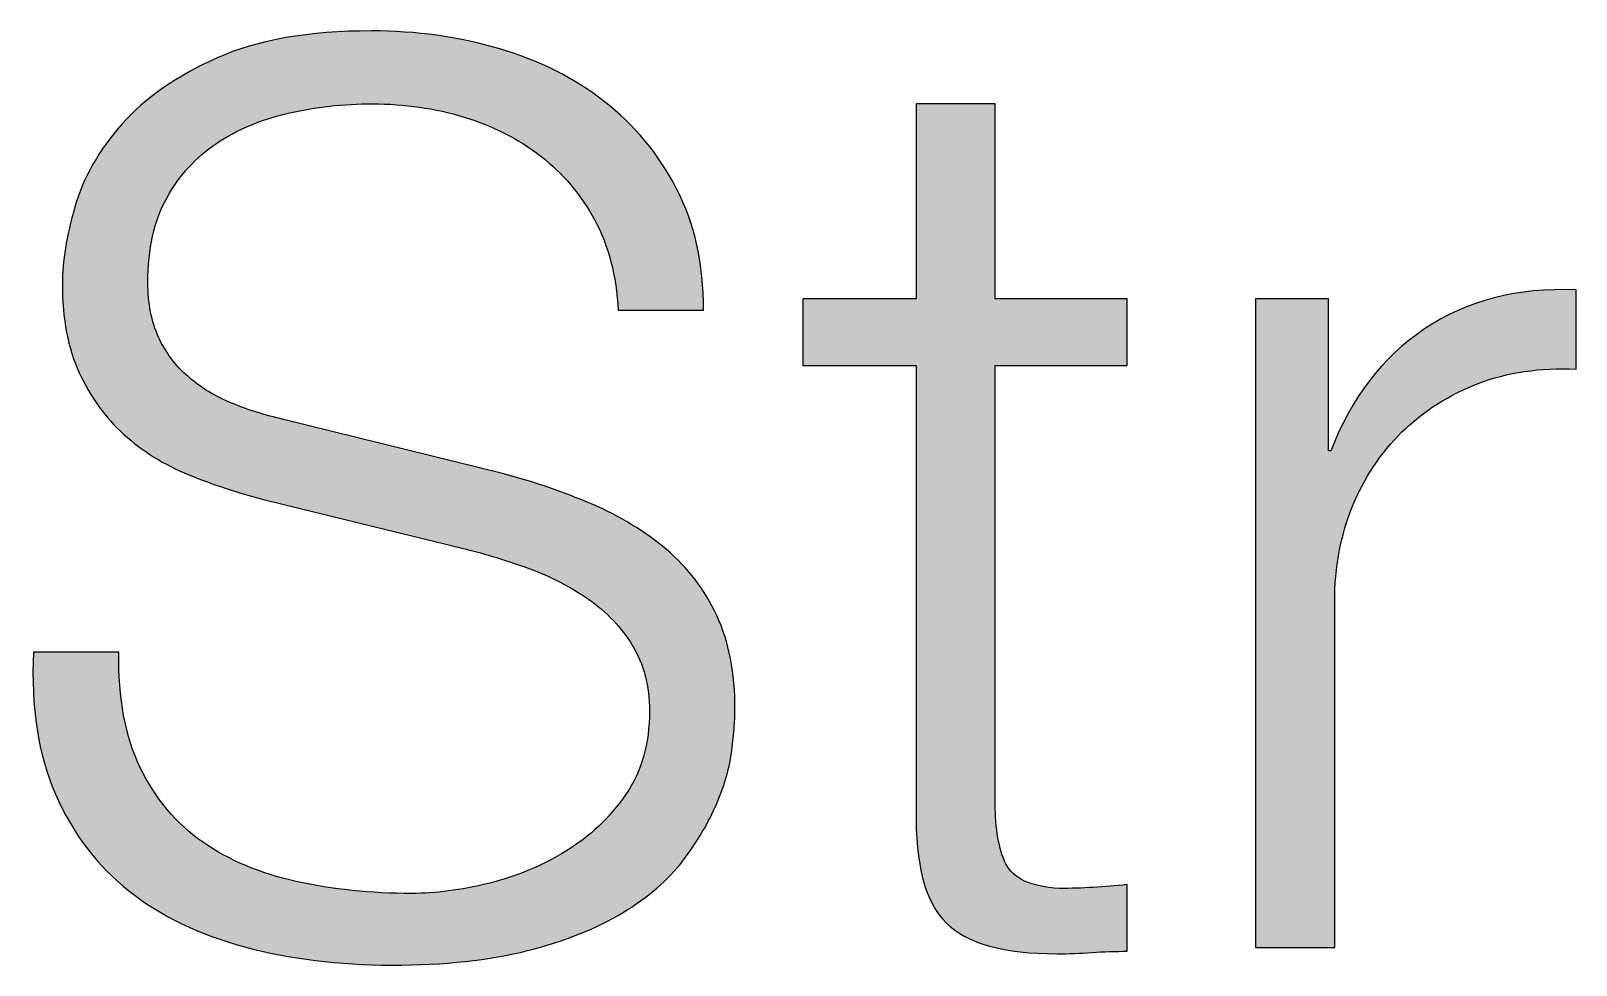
# Paper-space layout 'A1mask' of a CAD drawing. Extents: x 20 to 830, y 20 to 585.
# Drawn here: x 675.91 to 682.81, y 100.3 to 104.47 of the extents above; entities that cross this region are included whole.
import ezdxf
from ezdxf.enums import TextEntityAlignment as Align

# ---------------------------------------------------------------- set-up
doc = ezdxf.new("R2010")
doc.units = 0
doc.layers.get('0').update_dxf_attribs({"linetype": 'CONTINUOUS'})
doc.layers.get('Defpoints').update_dxf_attribs({"linetype": 'CONTINUOUS'})
doc.layers.add('JPP_Mask', color=7, linetype='CONTINUOUS')
doc.styles.add('JPP', font='arial.ttf')

# ---------------------------------------------------------------- blocks, each defined once
blk = doc.blocks.new('A1mask')
at = {"true_color": 0x004a91}
h = blk.add_hatch(color=154, dxfattribs=at)
edge = h.paths.add_edge_path()
edge.add_spline(control_points=[(663.8229, 85.761), (663.8883, 85.8473), (663.9388, 85.9322), (663.9744, 86.0165)], knot_values=[44, 44, 44, 44, 45, 45, 45, 45], degree=3, periodic=0)
edge.add_spline(control_points=[(663.9744, 86.0165), (664.01, 86.1007), (664.0324, 86.1802), (664.0418, 86.2552)], knot_values=[43, 43, 43, 43, 44, 44, 44, 44], degree=3, periodic=0)
edge.add_spline(control_points=[(664.0418, 86.2552), (664.0511, 86.3299), (664.0558, 86.3899), (664.0558, 86.4346)], knot_values=[42, 42, 42, 42, 43, 43, 43, 43], degree=3, periodic=0)
edge.add_spline(control_points=[(664.0558, 86.4346), (664.0558, 86.5993), (664.0286, 86.7395), (663.9744, 86.8558)], knot_values=[41, 41, 41, 41, 42, 42, 42, 42], degree=3, periodic=0)
edge.add_spline(control_points=[(663.9744, 86.8558), (663.9201, 86.9718), (663.8453, 87.07), (663.7499, 87.1505), (663.6545, 87.231), (663.5441, 87.2982), (663.4187, 87.3524)], knot_values=[39, 39, 39, 39, 40, 40, 40, 41, 41, 41, 41], degree=3, periodic=0)
edge.add_spline(control_points=[(663.4187, 87.3524), (663.2933, 87.4066), (663.1595, 87.4527), (663.0174, 87.4899)], knot_values=[38, 38, 38, 38, 39, 39, 39, 39], degree=3, periodic=0)
edge.add_spline(control_points=[(663.0174, 87.4899), (663.0174, 87.4899), (662.0407, 87.7313), (662.0407, 87.7313), (661.9583, 87.7501), (661.8806, 87.7743), (661.8077, 87.8043)], knot_values=[36, 36, 36, 36, 37, 37, 37, 38, 38, 38, 38], degree=3, periodic=0)
edge.add_spline(control_points=[(661.8077, 87.8043), (661.7347, 87.8343), (661.6702, 87.8736), (661.614, 87.9223)], knot_values=[35, 35, 35, 35, 36, 36, 36, 36], degree=3, periodic=0)
edge.add_spline(control_points=[(661.614, 87.9223), (661.5579, 87.9708), (661.5139, 88.0298), (661.4821, 88.099), (661.4503, 88.1682), (661.4344, 88.2497), (661.4344, 88.3432)], knot_values=[33, 33, 33, 33, 34, 34, 34, 35, 35, 35, 35], degree=3, periodic=0)
edge.add_spline(control_points=[(661.4344, 88.3432), (661.4344, 88.4929), (661.4625, 88.6184), (661.5186, 88.7194)], knot_values=[32, 32, 32, 32, 33, 33, 33, 33], degree=3, periodic=0)
edge.add_spline(control_points=[(661.5186, 88.7194), (661.5748, 88.8203), (661.6486, 88.9019), (661.7404, 88.9636)], knot_values=[31, 31, 31, 31, 32, 32, 32, 32], degree=3, periodic=0)
edge.add_spline(control_points=[(661.7404, 88.9636), (661.832, 89.0253), (661.9386, 89.07), (662.0603, 89.0983)], knot_values=[30, 30, 30, 30, 31, 31, 31, 31], degree=3, periodic=0)
edge.add_spline(control_points=[(662.0603, 89.0983), (662.1819, 89.1263), (662.3081, 89.1403), (662.4392, 89.1403)], knot_values=[29, 29, 29, 29, 30, 30, 30, 30], degree=3, periodic=0)
edge.add_spline(control_points=[(662.4392, 89.1403), (662.5813, 89.1403), (662.7171, 89.1208), (662.8462, 89.0813)], knot_values=[28, 28, 28, 28, 29, 29, 29, 29], degree=3, periodic=0)
edge.add_spline(control_points=[(662.8462, 89.0813), (662.9753, 89.042), (663.0893, 88.9841), (663.1886, 88.9073)], knot_values=[27, 27, 27, 27, 28, 28, 28, 28], degree=3, periodic=0)
edge.add_spline(control_points=[(663.1886, 88.9073), (663.2877, 88.8306), (663.3682, 88.7351), (663.4299, 88.6212)], knot_values=[26, 26, 26, 26, 27, 27, 27, 27], degree=3, periodic=0)
edge.add_spline(control_points=[(663.4299, 88.6212), (663.4916, 88.5069), (663.5263, 88.3732), (663.5338, 88.2197)], knot_values=[25, 25, 25, 25, 26, 26, 26, 26], degree=3, periodic=0)
edge.add_spline(control_points=[(663.5338, 88.2197), (663.5338, 88.2197), (663.9155, 88.2197), (663.9155, 88.2197), (663.9155, 88.4254), (663.8752, 88.6062), (663.7948, 88.7613), (663.7143, 88.9165), (663.6067, 89.0468), (663.472, 89.1515), (663.3373, 89.2562), (663.1802, 89.335), (663.0005, 89.3872)], knot_values=[21, 21, 21, 21, 22, 22, 22, 23, 23, 23, 24, 24, 24, 25, 25, 25, 25], degree=3, periodic=0)
edge.add_spline(control_points=[(663.0005, 89.3872), (662.8208, 89.4397), (662.6319, 89.466), (662.4336, 89.466)], knot_values=[20, 20, 20, 20, 21, 21, 21, 21], degree=3, periodic=0)
edge.add_spline(control_points=[(662.4336, 89.466), (662.1529, 89.466), (661.9227, 89.4257), (661.7432, 89.3452)], knot_values=[19, 19, 19, 19, 20, 20, 20, 20], degree=3, periodic=0)
edge.add_spline(control_points=[(661.7432, 89.3452), (661.5635, 89.2648), (661.4222, 89.1665), (661.3193, 89.0506), (661.2164, 88.9346), (661.1462, 88.8111), (661.1088, 88.6802)], knot_values=[17, 17, 17, 17, 18, 18, 18, 19, 19, 19, 19], degree=3, periodic=0)
edge.add_spline(control_points=[(661.1088, 88.6802), (661.0714, 88.5489), (661.0527, 88.4349), (661.0527, 88.3377)], knot_values=[16, 16, 16, 16, 17, 17, 17, 17], degree=3, periodic=0)
edge.add_spline(control_points=[(661.0527, 88.3377), (661.0527, 88.1805), (661.0779, 88.0475), (661.1285, 87.939)], knot_values=[15, 15, 15, 15, 16, 16, 16, 16], degree=3, periodic=0)
edge.add_spline(control_points=[(661.1285, 87.939), (661.179, 87.8306), (661.2454, 87.7388), (661.3277, 87.6641)], knot_values=[14, 14, 14, 14, 15, 15, 15, 15], degree=3, periodic=0)
edge.add_spline(control_points=[(661.3277, 87.6641), (661.41, 87.5891), (661.5064, 87.5294), (661.6168, 87.4844)], knot_values=[13, 13, 13, 13, 14, 14, 14, 14], degree=3, periodic=0)
edge.add_spline(control_points=[(661.6168, 87.4844), (661.7271, 87.4394), (661.8404, 87.4022), (661.9564, 87.3722)], knot_values=[12, 12, 12, 12, 13, 13, 13, 13], degree=3, periodic=0)
edge.add_spline(control_points=[(661.9564, 87.3722), (661.9564, 87.3722), (662.849, 87.1532), (662.849, 87.1532), (662.9424, 87.1307), (663.0378, 87.1017), (663.1352, 87.0663)], knot_values=[10, 10, 10, 10, 11, 11, 11, 12, 12, 12, 12], degree=3, periodic=0)
edge.add_spline(control_points=[(663.1352, 87.0663), (663.2325, 87.0304), (663.3214, 86.9847), (663.4018, 86.9288)], knot_values=[9, 9, 9, 9, 10, 10, 10, 10], degree=3, periodic=0)
edge.add_spline(control_points=[(663.4018, 86.9288), (663.4823, 86.8725), (663.5478, 86.8033), (663.5983, 86.7211)], knot_values=[8, 8, 8, 8, 9, 9, 9, 9], degree=3, periodic=0)
edge.add_spline(control_points=[(663.5983, 86.7211), (663.6489, 86.6386), (663.6741, 86.5414), (663.6741, 86.4291)], knot_values=[7, 7, 7, 7, 8, 8, 8, 8], degree=3, periodic=0)
edge.add_spline(control_points=[(663.6741, 86.4291), (663.6741, 86.2832), (663.6385, 86.1587), (663.5674, 86.0557)], knot_values=[6, 6, 6, 6, 7, 7, 7, 7], degree=3, periodic=0)
edge.add_spline(control_points=[(663.5674, 86.0557), (663.4963, 85.953), (663.4075, 85.8688), (663.3008, 85.8033), (663.1941, 85.7378), (663.0791, 85.6901), (662.9556, 85.66)], knot_values=[4, 4, 4, 4, 5, 5, 5, 6, 6, 6, 6], degree=3, periodic=0)
edge.add_spline(control_points=[(662.9556, 85.66), (662.8321, 85.63), (662.7179, 85.615), (662.6132, 85.615)], knot_values=[3, 3, 3, 3, 4, 4, 4, 4], degree=3, periodic=0)
edge.add_spline(control_points=[(662.6132, 85.615), (662.4298, 85.615), (662.2577, 85.6328), (662.0968, 85.6686)], knot_values=[2, 2, 2, 2, 3, 3, 3, 3], degree=3, periodic=0)
edge.add_spline(control_points=[(662.0968, 85.6686), (661.9358, 85.704), (661.7965, 85.763), (661.6785, 85.8452)], knot_values=[1, 1, 1, 1, 2, 2, 2, 2], degree=3, periodic=0)
edge.add_spline(control_points=[(661.6785, 85.8452), (661.5607, 85.9274), (661.4681, 86.0379), (661.4007, 86.1764)], knot_values=[0, 0, 0, 0, 1, 1, 1, 1], degree=3, periodic=0)
edge.add_spline(control_points=[(661.4007, 86.1764), (661.3334, 86.3149), (661.3015, 86.4871), (661.3053, 86.6928)], knot_values=[53, 53, 53, 53, 54, 54, 54, 54], degree=3, periodic=0)
edge.add_spline(control_points=[(661.3053, 86.6928), (661.3053, 86.6928), (660.9236, 86.6928), (660.9236, 86.6928), (660.9123, 86.4459), (660.9451, 86.2344), (661.0218, 86.0587)], knot_values=[51, 51, 51, 51, 52, 52, 52, 53, 53, 53, 53], degree=3, periodic=0)
edge.add_spline(control_points=[(661.0218, 86.0587), (661.0985, 85.8828), (661.2079, 85.7388), (661.3502, 85.6263)], knot_values=[50, 50, 50, 50, 51, 51, 51, 51], degree=3, periodic=0)
edge.add_spline(control_points=[(661.3502, 85.6263), (661.4924, 85.5141), (661.6645, 85.4308), (661.8666, 85.3766), (662.0687, 85.3224), (662.2876, 85.2951), (662.5233, 85.2951), (662.7591, 85.2951), (662.9612, 85.3169), (663.1296, 85.3599), (663.298, 85.4029), (663.4392, 85.4588), (663.5535, 85.5281)], knot_values=[46, 46, 46, 46, 47, 47, 47, 48, 48, 48, 49, 49, 49, 50, 50, 50, 50], degree=3, periodic=0)
edge.add_spline(control_points=[(663.5535, 85.5281), (663.6675, 85.5973), (663.7573, 85.675), (663.8229, 85.761)], knot_values=[45, 45, 45, 45, 46, 46, 46, 46], degree=3, periodic=0)
h = blk.add_hatch(color=154, dxfattribs=at)
edge = h.paths.add_edge_path()
edge.add_spline(control_points=[(665.8071, 88.1215), (665.8071, 88.1959), (665.8071, 88.2702), (665.8071, 88.2702), (665.8071, 88.2702), (665.7703, 88.2702), (665.715, 88.2702)], knot_values=[18.749925, 18.749925, 18.749925, 18.749925, 19.249925, 19.249925, 19.249925, 19.5, 19.5, 19.5, 19.5], degree=3, periodic=0)
edge.add_spline(control_points=[(665.715, 88.2702), (665.6597, 88.2702), (665.586, 88.2702), (665.5123, 88.2702)], knot_values=[18.49993, 18.49993, 18.49993, 18.49993, 18.749925, 18.749925, 18.749925, 18.749925], degree=3, periodic=0)
edge.add_spline(control_points=[(665.5123, 88.2702), (665.4755, 88.2702), (665.4387, 88.2702), (665.4041, 88.2702)], knot_values=[18.374932, 18.374932, 18.374932, 18.374932, 18.49993, 18.49993, 18.49993, 18.49993], degree=3, periodic=0)
edge.add_spline(control_points=[(665.4041, 88.2702), (665.3696, 88.2702), (665.3374, 88.2702), (665.3097, 88.2702)], knot_values=[18.249935, 18.249935, 18.249935, 18.249935, 18.374932, 18.374932, 18.374932, 18.374932], degree=3, periodic=0)
edge.add_spline(control_points=[(665.3097, 88.2702), (665.2959, 88.2702), (665.2833, 88.2702), (665.272, 88.2702)], knot_values=[18.187436, 18.187436, 18.187436, 18.187436, 18.249935, 18.249935, 18.249935, 18.249935], degree=3, periodic=0)
edge.add_spline(control_points=[(665.272, 88.2702), (665.2608, 88.2702), (665.251, 88.2702), (665.243, 88.2702)], knot_values=[18.124938, 18.124938, 18.124938, 18.124938, 18.187436, 18.187436, 18.187436, 18.187436], degree=3, periodic=0)
edge.add_spline(control_points=[(665.243, 88.2702), (665.239, 88.2702), (665.2354, 88.2702), (665.2322, 88.2702)], knot_values=[18.093688, 18.093688, 18.093688, 18.093688, 18.124938, 18.124938, 18.124938, 18.124938], degree=3, periodic=0)
edge.add_spline(control_points=[(665.2322, 88.2702), (665.2291, 88.2702), (665.2264, 88.2702), (665.2243, 88.2702)], knot_values=[18.062439, 18.062439, 18.062439, 18.062439, 18.093688, 18.093688, 18.093688, 18.093688], degree=3, periodic=0)
edge.add_spline(control_points=[(665.2243, 88.2702), (665.2232, 88.2702), (665.2223, 88.2702), (665.2214, 88.2702)], knot_values=[18.046814, 18.046814, 18.046814, 18.046814, 18.062439, 18.062439, 18.062439, 18.062439], degree=3, periodic=0)
edge.add_spline(control_points=[(665.2214, 88.2702), (665.2206, 88.2702), (665.2199, 88.2702), (665.2194, 88.2702)], knot_values=[18.031189, 18.031189, 18.031189, 18.031189, 18.046814, 18.046814, 18.046814, 18.046814], degree=3, periodic=0)
edge.add_spline(control_points=[(665.2194, 88.2702), (665.2191, 88.2702), (665.2188, 88.2702), (665.2186, 88.2702)], knot_values=[18.023377, 18.023377, 18.023377, 18.023377, 18.031189, 18.031189, 18.031189, 18.031189], degree=3, periodic=0)
edge.add_spline(control_points=[(665.2186, 88.2702), (665.2184, 88.2702), (665.2182, 88.2702), (665.2181, 88.2702)], knot_values=[18.015565, 18.015565, 18.015565, 18.015565, 18.023377, 18.023377, 18.023377, 18.023377], degree=3, periodic=0)
edge.add_spline(control_points=[(665.2181, 88.2702), (665.218, 88.2702), (665.218, 88.2702), (665.2179, 88.2702)], knot_values=[18.011659, 18.011659, 18.011659, 18.011659, 18.015565, 18.015565, 18.015565, 18.015565], degree=3, periodic=0)
edge.add_spline(control_points=[(665.2179, 88.2702), (665.2179, 88.2702), (665.2178, 88.2702), (665.2178, 88.2702)], knot_values=[18.007752, 18.007752, 18.007752, 18.007752, 18.011659, 18.011659, 18.011659, 18.011659], degree=3, periodic=0)
edge.add_spline(control_points=[(665.2178, 88.2702), (665.2178, 88.2702), (665.2177, 88.2702), (665.2177, 88.2702)], knot_values=[18.005799, 18.005799, 18.005799, 18.005799, 18.007752, 18.007752, 18.007752, 18.007752], degree=3, periodic=0)
edge.add_spline(control_points=[(665.2177, 88.2702), (665.2177, 88.2702), (665.2177, 88.2702), (665.2177, 88.2702)], knot_values=[18.003846, 18.003846, 18.003846, 18.003846, 18.005799, 18.005799, 18.005799, 18.005799], degree=3, periodic=0)
edge.add_spline(control_points=[(665.2177, 88.2702), (665.2177, 88.2702), (665.2177, 88.2702), (665.2177, 88.2702)], knot_values=[18.00287, 18.00287, 18.00287, 18.00287, 18.003846, 18.003846, 18.003846, 18.003846], degree=3, periodic=0)
edge.add_spline(control_points=[(665.2177, 88.2702), (665.2177, 88.2702), (665.2177, 88.2702), (665.2177, 88.2702)], knot_values=[18.001893, 18.001893, 18.001893, 18.001893, 18.00287, 18.00287, 18.00287, 18.00287], degree=3, periodic=0)
edge.add_spline(control_points=[(665.2177, 88.2702), (665.2177, 88.2702), (665.2177, 88.2702), (665.2177, 88.2702)], knot_values=[18.001405, 18.001405, 18.001405, 18.001405, 18.001893, 18.001893, 18.001893, 18.001893], degree=3, periodic=0)
edge.add_spline(control_points=[(665.2177, 88.2702), (665.2177, 88.2702), (665.2177, 88.2702), (665.2177, 88.2702)], knot_values=[18.000917, 18.000917, 18.000917, 18.000917, 18.001405, 18.001405, 18.001405, 18.001405], degree=3, periodic=0)
edge.add_spline(control_points=[(665.2177, 88.2702), (665.2177, 88.2702), (665.2177, 88.2702), (665.2177, 88.2702), (665.2177, 88.2702), (665.2177, 88.2702), (665.2177, 88.2702)], knot_values=[17.99994, 17.99994, 17.99994, 17.99994, 18.000856, 18.000856, 18.000856, 18.000917, 18.000917, 18.000917, 18.000917], degree=3, periodic=0)
edge.add_spline(control_points=[(665.2177, 88.2702), (665.2177, 88.2702), (665.2177, 88.3246), (665.2177, 88.4062)], knot_values=[17.749945, 17.749945, 17.749945, 17.749945, 17.99994, 17.99994, 17.99994, 17.99994], degree=3, periodic=0)
edge.add_spline(control_points=[(665.2177, 88.4062), (665.2177, 88.4878), (665.2177, 88.5965), (665.2177, 88.7053)], knot_values=[17.49995, 17.49995, 17.49995, 17.49995, 17.749945, 17.749945, 17.749945, 17.749945], degree=3, periodic=0)
edge.add_spline(control_points=[(665.2177, 88.7053), (665.2177, 88.7597), (665.2177, 88.8141), (665.2177, 88.865)], knot_values=[17.374952, 17.374952, 17.374952, 17.374952, 17.49995, 17.49995, 17.49995, 17.49995], degree=3, periodic=0)
edge.add_spline(control_points=[(665.2177, 88.865), (665.2177, 88.916), (665.2177, 88.9636), (665.2177, 89.0044)], knot_values=[17.249955, 17.249955, 17.249955, 17.249955, 17.374952, 17.374952, 17.374952, 17.374952], degree=3, periodic=0)
edge.add_spline(control_points=[(665.2177, 89.0044), (665.2177, 89.0248), (665.2177, 89.0434), (665.2177, 89.06)], knot_values=[17.187456, 17.187456, 17.187456, 17.187456, 17.249955, 17.249955, 17.249955, 17.249955], degree=3, periodic=0)
edge.add_spline(control_points=[(665.2177, 89.06), (665.2177, 89.0766), (665.2177, 89.091), (665.2177, 89.1029)], knot_values=[17.124958, 17.124958, 17.124958, 17.124958, 17.187456, 17.187456, 17.187456, 17.187456], degree=3, periodic=0)
edge.add_spline(control_points=[(665.2177, 89.1029), (665.2177, 89.1089), (665.2177, 89.1142), (665.2177, 89.1188)], knot_values=[17.093708, 17.093708, 17.093708, 17.093708, 17.124958, 17.124958, 17.124958, 17.124958], degree=3, periodic=0)
edge.add_spline(control_points=[(665.2177, 89.1188), (665.2177, 89.1234), (665.2177, 89.1273), (665.2177, 89.1305)], knot_values=[17.062459, 17.062459, 17.062459, 17.062459, 17.093708, 17.093708, 17.093708, 17.093708], degree=3, periodic=0)
edge.add_spline(control_points=[(665.2177, 89.1403), (665.2177, 89.1403), (665.2177, 89.1403), (665.2177, 89.1403), (665.2177, 89.1403), (665.2177, 89.1403), (665.2177, 89.1403)], knot_values=[16.999959, 16.999959, 16.999959, 16.999959, 17, 17, 17, 17.000692, 17.000692, 17.000692, 17.000692], degree=3, periodic=0)
edge.add_spline(control_points=[(665.2177, 89.1403), (665.2177, 89.1403), (665.1956, 89.1403), (665.1624, 89.1403)], knot_values=[16.749965, 16.749965, 16.749965, 16.749965, 16.999959, 16.999959, 16.999959, 16.999959], degree=3, periodic=0)
edge.add_spline(control_points=[(665.1624, 89.1403), (665.1293, 89.1403), (665.0851, 89.1403), (665.0409, 89.1403)], knot_values=[16.49997, 16.49997, 16.49997, 16.49997, 16.749965, 16.749965, 16.749965, 16.749965], degree=3, periodic=0)
edge.add_spline(control_points=[(665.0409, 89.1403), (665.0188, 89.1403), (664.9967, 89.1403), (664.9759, 89.1403)], knot_values=[16.374972, 16.374972, 16.374972, 16.374972, 16.49997, 16.49997, 16.49997, 16.49997], degree=3, periodic=0)
edge.add_spline(control_points=[(664.9759, 89.1403), (664.9552, 89.1403), (664.9359, 89.1403), (664.9193, 89.1403)], knot_values=[16.249975, 16.249975, 16.249975, 16.249975, 16.374972, 16.374972, 16.374972, 16.374972], degree=3, periodic=0)
edge.add_spline(control_points=[(664.9193, 89.1403), (664.911, 89.1403), (664.9034, 89.1403), (664.8967, 89.1403)], knot_values=[16.187476, 16.187476, 16.187476, 16.187476, 16.249975, 16.249975, 16.249975, 16.249975], degree=3, periodic=0)
edge.add_spline(control_points=[(664.8967, 89.1403), (664.89, 89.1403), (664.8841, 89.1403), (664.8793, 89.1403)], knot_values=[16.124977, 16.124977, 16.124977, 16.124977, 16.187476, 16.187476, 16.187476, 16.187476], degree=3, periodic=0)
edge.add_spline(control_points=[(664.8728, 89.1403), (664.8709, 89.1403), (664.8693, 89.1403), (664.868, 89.1403)], knot_values=[16.062479, 16.062479, 16.062479, 16.062479, 16.093728, 16.093728, 16.093728, 16.093728], degree=3, periodic=0)
edge.add_spline(control_points=[(664.8641, 89.1403), (664.8641, 89.1403), (664.8641, 89.1403), (664.8641, 89.1403), (664.8641, 89.1403), (664.8641, 89.1403), (664.8641, 89.1403)], knot_values=[15.99998, 15.99998, 15.99998, 15.99998, 16.001424, 16.001424, 16.001424, 16.001445, 16.001445, 16.001445, 16.001445], degree=3, periodic=0)
edge.add_spline(control_points=[(664.8641, 89.1403), (664.8641, 89.1402), (664.8641, 88.9227), (664.8641, 88.7052)], knot_values=[15.49999, 15.49999, 15.49999, 15.49999, 15.99998, 15.99998, 15.99998, 15.99998], degree=3, periodic=0)
edge.add_spline(control_points=[(664.8641, 88.7052), (664.8641, 88.4877), (664.8641, 88.2702), (664.8641, 88.2702), (664.8641, 88.2702), (664.8641, 88.2702), (664.8641, 88.2702)], knot_values=[14.999268, 14.999268, 14.999268, 14.999268, 15.499258, 15.499258, 15.499258, 15.49999, 15.49999, 15.49999, 15.49999], degree=3, periodic=0)
edge.add_spline(control_points=[(664.8584, 88.2702), (664.8566, 88.2702), (664.8543, 88.2702), (664.8516, 88.2702)], knot_values=[14.906252, 14.906252, 14.906252, 14.906252, 14.937501, 14.937501, 14.937501, 14.937501], degree=3, periodic=0)
edge.add_spline(control_points=[(664.8516, 88.2702), (664.8489, 88.2702), (664.8458, 88.2702), (664.8424, 88.2702)], knot_values=[14.875002, 14.875002, 14.875002, 14.875002, 14.906252, 14.906252, 14.906252, 14.906252], degree=3, periodic=0)
edge.add_spline(control_points=[(664.8424, 88.2702), (664.8355, 88.2702), (664.8271, 88.2702), (664.8175, 88.2702)], knot_values=[14.812504, 14.812504, 14.812504, 14.812504, 14.875002, 14.875002, 14.875002, 14.875002], degree=3, periodic=0)
edge.add_spline(control_points=[(664.8175, 88.2702), (664.8078, 88.2702), (664.797, 88.2702), (664.7851, 88.2702)], knot_values=[14.750005, 14.750005, 14.750005, 14.750005, 14.812504, 14.812504, 14.812504, 14.812504], degree=3, periodic=0)
edge.add_spline(control_points=[(664.7851, 88.2702), (664.7615, 88.2702), (664.7338, 88.2702), (664.7042, 88.2702)], knot_values=[14.625008, 14.625008, 14.625008, 14.625008, 14.750005, 14.750005, 14.750005, 14.750005], degree=3, periodic=0)
edge.add_spline(control_points=[(664.7042, 88.2702), (664.6746, 88.2702), (664.6431, 88.2702), (664.6115, 88.2702)], knot_values=[14.50001, 14.50001, 14.50001, 14.50001, 14.625008, 14.625008, 14.625008, 14.625008], degree=3, periodic=0)
edge.add_spline(control_points=[(664.6115, 88.2702), (664.5483, 88.2702), (664.4852, 88.2702), (664.4378, 88.2702)], knot_values=[14.250015, 14.250015, 14.250015, 14.250015, 14.50001, 14.50001, 14.50001, 14.50001], degree=3, periodic=0)
edge.add_spline(control_points=[(664.4378, 88.2702), (664.3905, 88.2702), (664.3589, 88.2702), (664.3589, 88.2702), (664.3589, 88.2702), (664.3589, 88.2702), (664.3589, 88.2702)], knot_values=[13.999043, 13.999043, 13.999043, 13.999043, 14.249058, 14.249058, 14.249058, 14.250015, 14.250015, 14.250015, 14.250015], degree=3, periodic=0)
edge.add_spline(control_points=[(664.3589, 88.2669), (664.3589, 88.2658), (664.3589, 88.2644), (664.3589, 88.2629)], knot_values=[13.906272, 13.906272, 13.906272, 13.906272, 13.937521, 13.937521, 13.937521, 13.937521], degree=3, periodic=0)
edge.add_spline(control_points=[(664.3589, 88.2574), (664.3589, 88.2534), (664.3589, 88.2484), (664.3589, 88.2428)], knot_values=[13.812524, 13.812524, 13.812524, 13.812524, 13.875023, 13.875023, 13.875023, 13.875023], degree=3, periodic=0)
edge.add_spline(control_points=[(664.3589, 88.2428), (664.3589, 88.2371), (664.3589, 88.2307), (664.3589, 88.2237)], knot_values=[13.750025, 13.750025, 13.750025, 13.750025, 13.812524, 13.812524, 13.812524, 13.812524], degree=3, periodic=0)
edge.add_spline(control_points=[(664.3589, 88.2237), (664.3589, 88.2098), (664.3589, 88.1935), (664.3589, 88.1761)], knot_values=[13.625027, 13.625027, 13.625027, 13.625027, 13.750025, 13.750025, 13.750025, 13.750025], degree=3, periodic=0)
edge.add_spline(control_points=[(664.3589, 88.1761), (664.3589, 88.1587), (664.3589, 88.1401), (664.3589, 88.1215)], knot_values=[13.50003, 13.50003, 13.50003, 13.50003, 13.625027, 13.625027, 13.625027, 13.625027], degree=3, periodic=0)
edge.add_spline(control_points=[(664.3589, 88.1215), (664.3589, 88.0843), (664.3589, 88.0472), (664.3589, 88.0193)], knot_values=[13.250035, 13.250035, 13.250035, 13.250035, 13.50003, 13.50003, 13.50003, 13.50003], degree=3, periodic=0)
edge.add_spline(control_points=[(664.3589, 88.0193), (664.3589, 87.9914), (664.3589, 87.9728), (664.3589, 87.9728), (664.3589, 87.9728), (664.3589, 87.9728), (664.3589, 87.9728)], knot_values=[12.999308, 12.999308, 12.999308, 12.999308, 13.249343, 13.249343, 13.249343, 13.250035, 13.250035, 13.250035, 13.250035], degree=3, periodic=0)
edge.add_spline(control_points=[(664.3645, 87.9728), (664.3664, 87.9728), (664.3687, 87.9728), (664.3714, 87.9728)], knot_values=[12.906292, 12.906292, 12.906292, 12.906292, 12.937541, 12.937541, 12.937541, 12.937541], degree=3, periodic=0)
edge.add_spline(control_points=[(664.3714, 87.9728), (664.374, 87.9728), (664.3771, 87.9728), (664.3806, 87.9728)], knot_values=[12.875042, 12.875042, 12.875042, 12.875042, 12.906292, 12.906292, 12.906292, 12.906292], degree=3, periodic=0)
edge.add_spline(control_points=[(664.3806, 87.9728), (664.3875, 87.9728), (664.3959, 87.9728), (664.4055, 87.9728)], knot_values=[12.812544, 12.812544, 12.812544, 12.812544, 12.875042, 12.875042, 12.875042, 12.875042], degree=3, periodic=0)
edge.add_spline(control_points=[(664.4055, 87.9728), (664.4151, 87.9728), (664.4259, 87.9728), (664.4378, 87.9728)], knot_values=[12.750045, 12.750045, 12.750045, 12.750045, 12.812544, 12.812544, 12.812544, 12.812544], degree=3, periodic=0)
edge.add_spline(control_points=[(664.4378, 87.9728), (664.4615, 87.9728), (664.4891, 87.9728), (664.5187, 87.9728)], knot_values=[12.625048, 12.625048, 12.625048, 12.625048, 12.750045, 12.750045, 12.750045, 12.750045], degree=3, periodic=0)
edge.add_spline(control_points=[(664.5187, 87.9728), (664.5483, 87.9728), (664.5799, 87.9728), (664.6114, 87.9728)], knot_values=[12.50005, 12.50005, 12.50005, 12.50005, 12.625048, 12.625048, 12.625048, 12.625048], degree=3, periodic=0)
edge.add_spline(control_points=[(664.6114, 87.9728), (664.6746, 87.9728), (664.7377, 87.9728), (664.7851, 87.9728)], knot_values=[12.250055, 12.250055, 12.250055, 12.250055, 12.50005, 12.50005, 12.50005, 12.50005], degree=3, periodic=0)
edge.add_spline(control_points=[(664.7851, 87.9728), (664.8325, 87.9728), (664.8641, 87.9728), (664.8641, 87.9728), (664.8641, 87.9728), (664.8641, 87.9728), (664.8641, 87.9728)], knot_values=[11.999694, 11.999694, 11.999694, 11.999694, 12.249749, 12.249749, 12.249749, 12.250055, 12.250055, 12.250055, 12.250055], degree=3, periodic=0)
edge.add_spline(control_points=[(664.8641, 87.9671), (664.8641, 87.9653), (664.8641, 87.9629), (664.8641, 87.9602)], knot_values=[11.953186, 11.953186, 11.953186, 11.953186, 11.968811, 11.968811, 11.968811, 11.968811], degree=3, periodic=0)
edge.add_spline(control_points=[(664.8641, 87.9602), (664.8641, 87.9574), (664.8641, 87.9542), (664.8641, 87.9506)], knot_values=[11.937561, 11.937561, 11.937561, 11.937561, 11.953186, 11.953186, 11.953186, 11.953186], degree=3, periodic=0)
edge.add_spline(control_points=[(664.8641, 87.9506), (664.8641, 87.9433), (664.8641, 87.9344), (664.8641, 87.9239)], knot_values=[11.906312, 11.906312, 11.906312, 11.906312, 11.937561, 11.937561, 11.937561, 11.937561], degree=3, periodic=0)
edge.add_spline(control_points=[(664.8641, 87.9239), (664.8641, 87.9134), (664.8641, 87.9013), (664.8641, 87.8877)], knot_values=[11.875063, 11.875063, 11.875063, 11.875063, 11.906312, 11.906312, 11.906312, 11.906312], degree=3, periodic=0)
edge.add_spline(control_points=[(664.8641, 87.8877), (664.8641, 87.8607), (664.8641, 87.8278), (664.8641, 87.79)], knot_values=[11.812564, 11.812564, 11.812564, 11.812564, 11.875063, 11.875063, 11.875063, 11.875063], degree=3, periodic=0)
edge.add_spline(control_points=[(664.8641, 87.79), (664.8641, 87.7523), (664.8641, 87.7098), (664.8641, 87.6633)], knot_values=[11.750065, 11.750065, 11.750065, 11.750065, 11.812564, 11.812564, 11.812564, 11.812564], degree=3, periodic=0)
edge.add_spline(control_points=[(664.8641, 87.6633), (664.8641, 87.5705), (664.8641, 87.4621), (664.8641, 87.346)], knot_values=[11.625068, 11.625068, 11.625068, 11.625068, 11.750065, 11.750065, 11.750065, 11.750065], degree=3, periodic=0)
edge.add_spline(control_points=[(664.8641, 87.346), (664.8641, 87.2299), (664.8641, 87.1061), (664.8641, 86.9822)], knot_values=[11.50007, 11.50007, 11.50007, 11.50007, 11.625068, 11.625068, 11.625068, 11.625068], degree=3, periodic=0)
edge.add_spline(control_points=[(664.8641, 86.9822), (664.8641, 86.7345), (664.8641, 86.4868), (664.8641, 86.301)], knot_values=[11.250075, 11.250075, 11.250075, 11.250075, 11.50007, 11.50007, 11.50007, 11.50007], degree=3, periodic=0)
edge.add_spline(control_points=[(664.8641, 86.301), (664.8641, 86.1151), (664.8641, 85.9912), (664.8641, 85.9912), (664.8603, 85.7443), (664.9052, 85.5748), (664.9988, 85.4834)], knot_values=[10, 10, 10, 10, 10.250075, 10.250075, 10.250075, 11.250075, 11.250075, 11.250075, 11.250075], degree=3, periodic=0)
edge.add_spline(control_points=[(664.9988, 85.4834), (665.0922, 85.3916), (665.257, 85.3456), (665.4927, 85.3456)], knot_values=[9, 9, 9, 9, 10, 10, 10, 10], degree=3, periodic=0)
edge.add_spline(control_points=[(665.4927, 85.3456), (665.5451, 85.3456), (665.5975, 85.3476), (665.6499, 85.3514)], knot_values=[8, 8, 8, 8, 9, 9, 9, 9], degree=3, periodic=0)
edge.add_spline(control_points=[(665.6499, 85.3514), (665.7022, 85.3551), (665.7547, 85.3568), (665.8071, 85.3568)], knot_values=[7, 7, 7, 7, 8, 8, 8, 8], degree=3, periodic=0)
edge.add_spline(control_points=[(665.8071, 85.3568), (665.8071, 85.3568), (665.8071, 85.6546), (665.8071, 85.6546), (665.7061, 85.6433), (665.605, 85.6375), (665.504, 85.6375)], knot_values=[5, 5, 5, 5, 6, 6, 6, 7, 7, 7, 7], degree=3, periodic=0)
edge.add_spline(control_points=[(665.504, 85.6375), (665.3767, 85.645), (665.2971, 85.6815), (665.2654, 85.747)], knot_values=[4, 4, 4, 4, 5, 5, 5, 5], degree=3, periodic=0)
edge.add_spline(control_points=[(665.2654, 85.747), (665.2335, 85.8125), (665.2177, 85.9032), (665.2177, 86.0192)], knot_values=[3, 3, 3, 3, 4, 4, 4, 4], degree=3, periodic=0)
edge.add_spline(control_points=[(665.2177, 86.0192), (665.2177, 86.0192), (665.2177, 87.9728), (665.2177, 87.9728), (665.2177, 87.9728), (665.365, 87.9728), (665.5124, 87.9728)], knot_values=[1.5, 1.5, 1.5, 1.5, 2.5, 2.5, 2.5, 3, 3, 3, 3], degree=3, periodic=0)
edge.add_spline(control_points=[(665.5124, 87.9728), (665.6598, 87.9728), (665.8071, 87.9728), (665.8071, 87.9728), (665.8071, 87.9728), (665.8071, 88.0472), (665.8071, 88.1215)], knot_values=[0.5, 0.5, 0.5, 0.5, 1, 1, 1, 1.5, 1.5, 1.5, 1.5], degree=3, periodic=0)
h = blk.add_hatch(color=154, dxfattribs=at)
edge = h.paths.add_edge_path()
edge.add_spline(control_points=[(666.7332, 86.6763), (666.7332, 86.821), (666.7332, 86.9175), (666.7332, 86.9175), (666.7332, 87.071), (666.7594, 87.2122), (666.8118, 87.3411)], knot_values=[8, 8, 8, 8, 8.250035, 8.250035, 8.250035, 9.250035, 9.250035, 9.250035, 9.250035], degree=3, periodic=0)
edge.add_spline(control_points=[(666.8118, 87.3411), (666.8642, 87.4704), (666.9381, 87.5816), (667.0335, 87.6754)], knot_values=[7, 7, 7, 7, 8, 8, 8, 8], degree=3, periodic=0)
edge.add_spline(control_points=[(667.0335, 87.6754), (667.129, 87.7688), (667.2421, 87.8408), (667.3731, 87.8913), (667.5041, 87.9418), (667.6501, 87.9633), (667.811, 87.9561)], knot_values=[5, 5, 5, 5, 6, 6, 6, 7, 7, 7, 7], degree=3, periodic=0)
edge.add_spline(control_points=[(667.811, 87.9561), (667.811, 87.9561), (667.811, 88.3094), (667.811, 88.3094), (667.549, 88.3207), (667.3235, 88.2627), (667.1345, 88.1355), (666.9456, 88.0083), (666.8062, 87.8268), (666.7164, 87.5912)], knot_values=[2, 2, 2, 2, 3, 3, 3, 4, 4, 4, 5, 5, 5, 5], degree=3, periodic=0)
edge.add_spline(control_points=[(666.7164, 87.5912), (666.7164, 87.5912), (666.7051, 87.5912), (666.7051, 87.5912)], knot_values=[1.00001, 1.00001, 1.00001, 1.00001, 2, 2, 2, 2], degree=3, periodic=0)
edge.add_spline(control_points=[(666.7051, 87.5912), (666.7051, 87.5912), (666.7051, 87.7609), (666.7051, 87.9307)], knot_values=[0.5, 0.5, 0.5, 0.5, 1, 1, 1, 1], degree=3, periodic=0)
edge.add_spline(control_points=[(666.7051, 87.9307), (666.7051, 88.1004), (666.7051, 88.2702), (666.7051, 88.2702), (666.7051, 88.2702), (666.6848, 88.2702), (666.6543, 88.2702)], knot_values=[12.749965, 12.749965, 12.749965, 12.749965, 13.249965, 13.249965, 13.249965, 13.5, 13.5, 13.5, 13.5], degree=3, periodic=0)
edge.add_spline(control_points=[(666.6543, 88.2702), (666.6237, 88.2702), (666.583, 88.2702), (666.5424, 88.2702)], knot_values=[12.49997, 12.49997, 12.49997, 12.49997, 12.749965, 12.749965, 12.749965, 12.749965], degree=3, periodic=0)
edge.add_spline(control_points=[(666.5424, 88.2702), (666.522, 88.2702), (666.5017, 88.2702), (666.4826, 88.2702)], knot_values=[12.374973, 12.374973, 12.374973, 12.374973, 12.49997, 12.49997, 12.49997, 12.49997], degree=3, periodic=0)
edge.add_spline(control_points=[(666.4826, 88.2702), (666.4635, 88.2702), (666.4457, 88.2702), (666.4305, 88.2702)], knot_values=[12.249975, 12.249975, 12.249975, 12.249975, 12.374973, 12.374973, 12.374973, 12.374973], degree=3, periodic=0)
edge.add_spline(control_points=[(666.4305, 88.2702), (666.4228, 88.2702), (666.4158, 88.2702), (666.4096, 88.2702)], knot_values=[12.187476, 12.187476, 12.187476, 12.187476, 12.249975, 12.249975, 12.249975, 12.249975], degree=3, periodic=0)
edge.add_spline(control_points=[(666.4096, 88.2702), (666.4034, 88.2702), (666.398, 88.2702), (666.3936, 88.2702)], knot_values=[12.124977, 12.124977, 12.124977, 12.124977, 12.187476, 12.187476, 12.187476, 12.187476], degree=3, periodic=0)
edge.add_spline(control_points=[(666.3876, 88.2702), (666.3859, 88.2702), (666.3844, 88.2702), (666.3833, 88.2702)], knot_values=[12.062479, 12.062479, 12.062479, 12.062479, 12.093728, 12.093728, 12.093728, 12.093728], degree=3, periodic=0)
edge.add_spline(control_points=[(666.3796, 88.2702), (666.3796, 88.2702), (666.3796, 88.2702), (666.3796, 88.2702), (666.3796, 88.2702), (666.3796, 88.2702), (666.3796, 88.2702)], knot_values=[11.99998, 11.99998, 11.99998, 11.99998, 12.001425, 12.001425, 12.001425, 12.001445, 12.001445, 12.001445, 12.001445], degree=3, periodic=0)
edge.add_spline(control_points=[(666.3796, 88.2702), (666.3796, 88.2702), (666.3796, 87.5461), (666.3796, 86.822)], knot_values=[11.49999, 11.49999, 11.49999, 11.49999, 11.99998, 11.99998, 11.99998, 11.99998], degree=3, periodic=0)
edge.add_spline(control_points=[(666.3796, 86.822), (666.3796, 86.0979), (666.3796, 85.3739), (666.3796, 85.3739), (666.3796, 85.3739), (666.3796, 85.3739), (666.3796, 85.3739)], knot_values=[10.999023, 10.999023, 10.999023, 10.999023, 11.499013, 11.499013, 11.499013, 11.49999, 11.49999, 11.49999, 11.49999], degree=3, periodic=0)
edge.add_spline(control_points=[(666.3836, 85.3739), (666.3849, 85.3739), (666.3865, 85.3739), (666.3883, 85.3739)], knot_values=[10.906252, 10.906252, 10.906252, 10.906252, 10.937501, 10.937501, 10.937501, 10.937501], degree=3, periodic=0)
edge.add_spline(control_points=[(666.3948, 85.3739), (666.3996, 85.3739), (666.4055, 85.3739), (666.4122, 85.3739)], knot_values=[10.812504, 10.812504, 10.812504, 10.812504, 10.875003, 10.875003, 10.875003, 10.875003], degree=3, periodic=0)
edge.add_spline(control_points=[(666.4122, 85.3739), (666.419, 85.3739), (666.4266, 85.3739), (666.4348, 85.3739)], knot_values=[10.750005, 10.750005, 10.750005, 10.750005, 10.812504, 10.812504, 10.812504, 10.812504], degree=3, periodic=0)
edge.add_spline(control_points=[(666.4348, 85.3739), (666.4514, 85.3739), (666.4708, 85.3739), (666.4915, 85.3739)], knot_values=[10.625008, 10.625008, 10.625008, 10.625008, 10.750005, 10.750005, 10.750005, 10.750005], degree=3, periodic=0)
edge.add_spline(control_points=[(666.4915, 85.3739), (666.5122, 85.3739), (666.5343, 85.3739), (666.5564, 85.3739)], knot_values=[10.50001, 10.50001, 10.50001, 10.50001, 10.625008, 10.625008, 10.625008, 10.625008], degree=3, periodic=0)
edge.add_spline(control_points=[(666.5564, 85.3739), (666.6006, 85.3739), (666.6448, 85.3739), (666.6779, 85.3739)], knot_values=[10.250015, 10.250015, 10.250015, 10.250015, 10.50001, 10.50001, 10.50001, 10.50001], degree=3, periodic=0)
edge.add_spline(control_points=[(666.6779, 85.3739), (666.7111, 85.3739), (666.7332, 85.3739), (666.7332, 85.3739), (666.7332, 85.3739), (666.7332, 85.3739), (666.7332, 85.3739)], knot_values=[9.999532, 9.999532, 9.999532, 9.999532, 10.249547, 10.249547, 10.249547, 10.250015, 10.250015, 10.250015, 10.250015], degree=3, periodic=0)
edge.add_spline(control_points=[(666.7332, 85.3739), (666.7332, 85.3739), (666.7332, 85.3739), (666.7332, 85.3739)], knot_values=[9.999288, 9.999288, 9.999288, 9.999288, 9.999532, 9.999532, 9.999532, 9.999532], degree=3, periodic=0)
edge.add_spline(control_points=[(666.7332, 85.3783), (666.7332, 85.3798), (666.7332, 85.3816), (666.7332, 85.3837)], knot_values=[9.953146, 9.953146, 9.953146, 9.953146, 9.968771, 9.968771, 9.968771, 9.968771], degree=3, periodic=0)
edge.add_spline(control_points=[(666.7332, 85.3837), (666.7332, 85.3859), (666.7332, 85.3884), (666.7332, 85.3912)], knot_values=[9.937521, 9.937521, 9.937521, 9.937521, 9.953146, 9.953146, 9.953146, 9.953146], degree=3, periodic=0)
edge.add_spline(control_points=[(666.7332, 85.3912), (666.7332, 85.3969), (666.7332, 85.4038), (666.7332, 85.412)], knot_values=[9.906272, 9.906272, 9.906272, 9.906272, 9.937521, 9.937521, 9.937521, 9.937521], degree=3, periodic=0)
edge.add_spline(control_points=[(666.7332, 85.412), (666.7332, 85.4202), (666.7332, 85.4296), (666.7332, 85.4402)], knot_values=[9.875022, 9.875022, 9.875022, 9.875022, 9.906272, 9.906272, 9.906272, 9.906272], degree=3, periodic=0)
edge.add_spline(control_points=[(666.7332, 85.4402), (666.7332, 85.4613), (666.7332, 85.4869), (666.7332, 85.5163)], knot_values=[9.812524, 9.812524, 9.812524, 9.812524, 9.875022, 9.875022, 9.875022, 9.875022], degree=3, periodic=0)
edge.add_spline(control_points=[(666.7332, 85.5163), (666.7332, 85.5457), (666.7332, 85.5789), (666.7332, 85.615)], knot_values=[9.750025, 9.750025, 9.750025, 9.750025, 9.812524, 9.812524, 9.812524, 9.812524], degree=3, periodic=0)
edge.add_spline(control_points=[(666.7332, 85.615), (666.7332, 85.6874), (666.7332, 85.7718), (666.7332, 85.8623)], knot_values=[9.625027, 9.625027, 9.625027, 9.625027, 9.750025, 9.750025, 9.750025, 9.750025], degree=3, periodic=0)
edge.add_spline(control_points=[(666.7332, 85.8623), (666.7332, 85.9527), (666.7332, 86.0492), (666.7332, 86.1456)], knot_values=[9.50003, 9.50003, 9.50003, 9.50003, 9.625027, 9.625027, 9.625027, 9.625027], degree=3, periodic=0)
edge.add_spline(control_points=[(666.7332, 86.1456), (666.7332, 86.3386), (666.7332, 86.5316), (666.7332, 86.6763)], knot_values=[9.250035, 9.250035, 9.250035, 9.250035, 9.50003, 9.50003, 9.50003, 9.50003], degree=3, periodic=0)
at = {"layer": 'Defpoints', "color": 154, "true_color": 0x004a91}
for points, knots in [([(661.4007, 86.1764), (661.4681, 86.0379), (661.5607, 85.9274), (661.6785, 85.8452), (661.7965, 85.763), (661.9358, 85.704), (662.0968, 85.6686), (662.2577, 85.6328), (662.4298, 85.615), (662.6132, 85.615), (662.7179, 85.615), (662.8321, 85.63), (662.9556, 85.66), (663.0791, 85.6901), (663.1941, 85.7378), (663.3008, 85.8033), (663.4075, 85.8688), (663.4963, 85.953), (663.5674, 86.0557), (663.6385, 86.1587), (663.6741, 86.2832), (663.6741, 86.4291), (663.6741, 86.5414), (663.6489, 86.6386), (663.5983, 86.7211), (663.5478, 86.8033), (663.4823, 86.8725), (663.4018, 86.9288), (663.3214, 86.9847), (663.2325, 87.0304), (663.1352, 87.0663), (663.0378, 87.1017), (662.9424, 87.1307), (662.849, 87.1532), (662.849, 87.1532), (661.9564, 87.3722), (661.9564, 87.3722), (661.8404, 87.4022), (661.7271, 87.4394), (661.6168, 87.4844), (661.5064, 87.5294), (661.41, 87.5891), (661.3277, 87.6641), (661.2454, 87.7388), (661.179, 87.8306), (661.1285, 87.939), (661.0779, 88.0475), (661.0527, 88.1805), (661.0527, 88.3377), (661.0527, 88.4349), (661.0714, 88.5489), (661.1088, 88.6802), (661.1462, 88.8111), (661.2164, 88.9346), (661.3193, 89.0506), (661.4222, 89.1665), (661.5635, 89.2648), (661.7432, 89.3452), (661.9227, 89.4257), (662.1529, 89.466), (662.4336, 89.466), (662.6319, 89.466), (662.8208, 89.4397), (663.0005, 89.3872), (663.1802, 89.335), (663.3373, 89.2562), (663.472, 89.1515), (663.6067, 89.0468), (663.7143, 88.9165), (663.7948, 88.7613), (663.8752, 88.6062), (663.9155, 88.4254), (663.9155, 88.2197), (663.9155, 88.2197), (663.5338, 88.2197), (663.5338, 88.2197), (663.5263, 88.3732), (663.4916, 88.5069), (663.4299, 88.6212), (663.3682, 88.7351), (663.2877, 88.8306), (663.1886, 88.9073), (663.0893, 88.9841), (662.9753, 89.042), (662.8462, 89.0813), (662.7171, 89.1208), (662.5813, 89.1403), (662.4392, 89.1403), (662.3081, 89.1403), (662.1819, 89.1263), (662.0603, 89.0983), (661.9386, 89.07), (661.832, 89.0253), (661.7404, 88.9636), (661.6486, 88.9019), (661.5748, 88.8203), (661.5186, 88.7194), (661.4625, 88.6184), (661.4344, 88.4929), (661.4344, 88.3432), (661.4344, 88.2497), (661.4503, 88.1682), (661.4821, 88.099), (661.5139, 88.0298), (661.5579, 87.9708), (661.614, 87.9223), (661.6702, 87.8736), (661.7347, 87.8343), (661.8077, 87.8043), (661.8806, 87.7743), (661.9583, 87.7501), (662.0407, 87.7313), (662.0407, 87.7313), (663.0174, 87.4899), (663.0174, 87.4899), (663.1595, 87.4527), (663.2933, 87.4066), (663.4187, 87.3524), (663.5441, 87.2982), (663.6545, 87.231), (663.7499, 87.1505), (663.8453, 87.07), (663.9201, 86.9718), (663.9744, 86.8558), (664.0286, 86.7395), (664.0558, 86.5993), (664.0558, 86.4346), (664.0558, 86.3899), (664.0511, 86.3299), (664.0418, 86.2552), (664.0324, 86.1802), (664.01, 86.1007), (663.9744, 86.0165), (663.9388, 85.9322), (663.8883, 85.8473), (663.8229, 85.761), (663.7573, 85.675), (663.6675, 85.5973), (663.5535, 85.5281), (663.4392, 85.4588), (663.298, 85.4029), (663.1296, 85.3599), (662.9612, 85.3169), (662.7591, 85.2951), (662.5233, 85.2951), (662.2876, 85.2951), (662.0687, 85.3224), (661.8666, 85.3766), (661.6645, 85.4308), (661.4924, 85.5141), (661.3502, 85.6263), (661.2079, 85.7388), (661.0985, 85.8828), (661.0218, 86.0587), (660.9451, 86.2344), (660.9123, 86.4459), (660.9236, 86.6928), (660.9236, 86.6928), (661.3053, 86.6928), (661.3053, 86.6928), (661.3015, 86.4871), (661.3334, 86.3149), (661.4007, 86.1764)], [0, 0, 0, 0, 1, 1, 1, 2, 2, 2, 3, 3, 3, 4, 4, 4, 5, 5, 5, 6, 6, 6, 7, 7, 7, 8, 8, 8, 9, 9, 9, 10, 10, 10, 11, 11, 11, 12, 12, 12, 13, 13, 13, 14, 14, 14, 15, 15, 15, 16, 16, 16, 17, 17, 17, 18, 18, 18, 19, 19, 19, 20, 20, 20, 21, 21, 21, 22, 22, 22, 23, 23, 23, 24, 24, 24, 25, 25, 25, 26, 26, 26, 27, 27, 27, 28, 28, 28, 29, 29, 29, 30, 30, 30, 31, 31, 31, 32, 32, 32, 33, 33, 33, 34, 34, 34, 35, 35, 35, 36, 36, 36, 37, 37, 37, 38, 38, 38, 39, 39, 39, 40, 40, 40, 41, 41, 41, 42, 42, 42, 43, 43, 43, 44, 44, 44, 45, 45, 45, 46, 46, 46, 47, 47, 47, 48, 48, 48, 49, 49, 49, 50, 50, 50, 51, 51, 51, 52, 52, 52, 53, 53, 53, 54, 54, 54, 54]), ([(665.8071, 88.2702), (665.8071, 88.2702), (665.8071, 87.9728), (665.8071, 87.9728), (665.8071, 87.9728), (665.2177, 87.9728), (665.2177, 87.9728), (665.2177, 87.9728), (665.2177, 86.0192), (665.2177, 86.0192), (665.2177, 85.9032), (665.2335, 85.8125), (665.2654, 85.747), (665.2971, 85.6815), (665.3767, 85.645), (665.504, 85.6375), (665.605, 85.6375), (665.7061, 85.6433), (665.8071, 85.6546), (665.8071, 85.6546), (665.8071, 85.3568), (665.8071, 85.3568), (665.7547, 85.3568), (665.7022, 85.3551), (665.6499, 85.3514), (665.5975, 85.3476), (665.5451, 85.3456), (665.4927, 85.3456), (665.257, 85.3456), (665.0922, 85.3916), (664.9988, 85.4834), (664.9052, 85.5748), (664.8603, 85.7443), (664.8641, 85.9912), (664.8641, 85.9912), (664.8641, 87.9728), (664.8641, 87.9728), (664.8641, 87.9728), (664.3589, 87.9728), (664.3589, 87.9728), (664.3589, 87.9728), (664.3589, 88.2702), (664.3589, 88.2702), (664.3589, 88.2702), (664.8641, 88.2702), (664.8641, 88.2702), (664.8641, 88.2702), (664.8641, 89.1403), (664.8641, 89.1403), (664.8641, 89.1403), (665.2177, 89.1403), (665.2177, 89.1403), (665.2177, 89.1403), (665.2177, 88.2702), (665.2177, 88.2702), (665.2177, 88.2702), (665.8071, 88.2702), (665.8071, 88.2702)], [0, 0, 0, 0, 1, 1, 1, 2, 2, 2, 3, 3, 3, 4, 4, 4, 5, 5, 5, 6, 6, 6, 7, 7, 7, 8, 8, 8, 9, 9, 9, 10, 10, 10, 11, 11, 11, 12, 12, 12, 13, 13, 13, 14, 14, 14, 15, 15, 15, 16, 16, 16, 17, 17, 17, 18, 18, 18, 19, 19, 19, 19]), ([(666.7051, 88.2702), (666.7051, 88.2702), (666.7051, 87.5912), (666.7051, 87.5912), (666.7051, 87.5912), (666.7164, 87.5912), (666.7164, 87.5912), (666.8062, 87.8268), (666.9456, 88.0083), (667.1345, 88.1355), (667.3235, 88.2627), (667.549, 88.3207), (667.811, 88.3094), (667.811, 88.3094), (667.811, 87.9561), (667.811, 87.9561), (667.6501, 87.9633), (667.5041, 87.9418), (667.3731, 87.8913), (667.2421, 87.8408), (667.129, 87.7688), (667.0335, 87.6754), (666.9381, 87.5816), (666.8642, 87.4704), (666.8118, 87.3411), (666.7594, 87.2122), (666.7332, 87.071), (666.7332, 86.9175), (666.7332, 86.9175), (666.7332, 85.3739), (666.7332, 85.3739), (666.7332, 85.3739), (666.3796, 85.3739), (666.3796, 85.3739), (666.3796, 85.3739), (666.3796, 88.2702), (666.3796, 88.2702), (666.3796, 88.2702), (666.7051, 88.2702), (666.7051, 88.2702)], [0, 0, 0, 0, 1, 1, 1, 2, 2, 2, 3, 3, 3, 4, 4, 4, 5, 5, 5, 6, 6, 6, 7, 7, 7, 8, 8, 8, 9, 9, 9, 10, 10, 10, 11, 11, 11, 12, 12, 12, 13, 13, 13, 13])]:
    blk.add_open_spline(points, degree=3, knots=knots, dxfattribs=at)
at = {"color": 7, "style": 'JPP'}
for tag, p in [('Client', (748, 120)), ('Project1', (748, 95)), ('Project2', (748, 87.5)), ('Project3', (748, 80)), ('Title1', (748, 62.5)), ('Title2', (748, 55)), ('Title3', (748, 47.5)), ('Status', (640, 12.5))]:
    blk.add_attdef(tag, text='', height=3.5, dxfattribs=at).set_placement(p, align=Align.MIDDLE_LEFT)
at = {"color": 2, "style": 'JPP'}
for tag, p in [('Scale', (667.5, 30)), ('Checked', (757.5, 30)), ('Drawn', (712.5, 30)), ('Date', (802.5, 30))]:
    blk.add_attdef(tag, text='', height=2, dxfattribs=at).set_placement(p, align=Align.MIDDLE_CENTER)
at = {"color": 6, "style": 'JPP'}
for tag, p in [('Ref', (730, 12.5)), ('DrgNo.', (772, 12.5))]:
    blk.add_attdef(tag, text='', height=4, dxfattribs=at).set_placement(p, align=Align.MIDDLE_LEFT)
blk.add_attdef('Rev', text='', height=4, dxfattribs=at).set_placement((806.2747, 12.5), align=Align.MIDDLE_CENTER)

psp = doc.layouts.new('A1mask')

# ---------------------------------------------------------------- block references
at = {"layer": 'JPP_Mask'}
psp.add_blockref('A1mask', (15, 15), dxfattribs=at)

doc.saveas('drawing.dxf')
